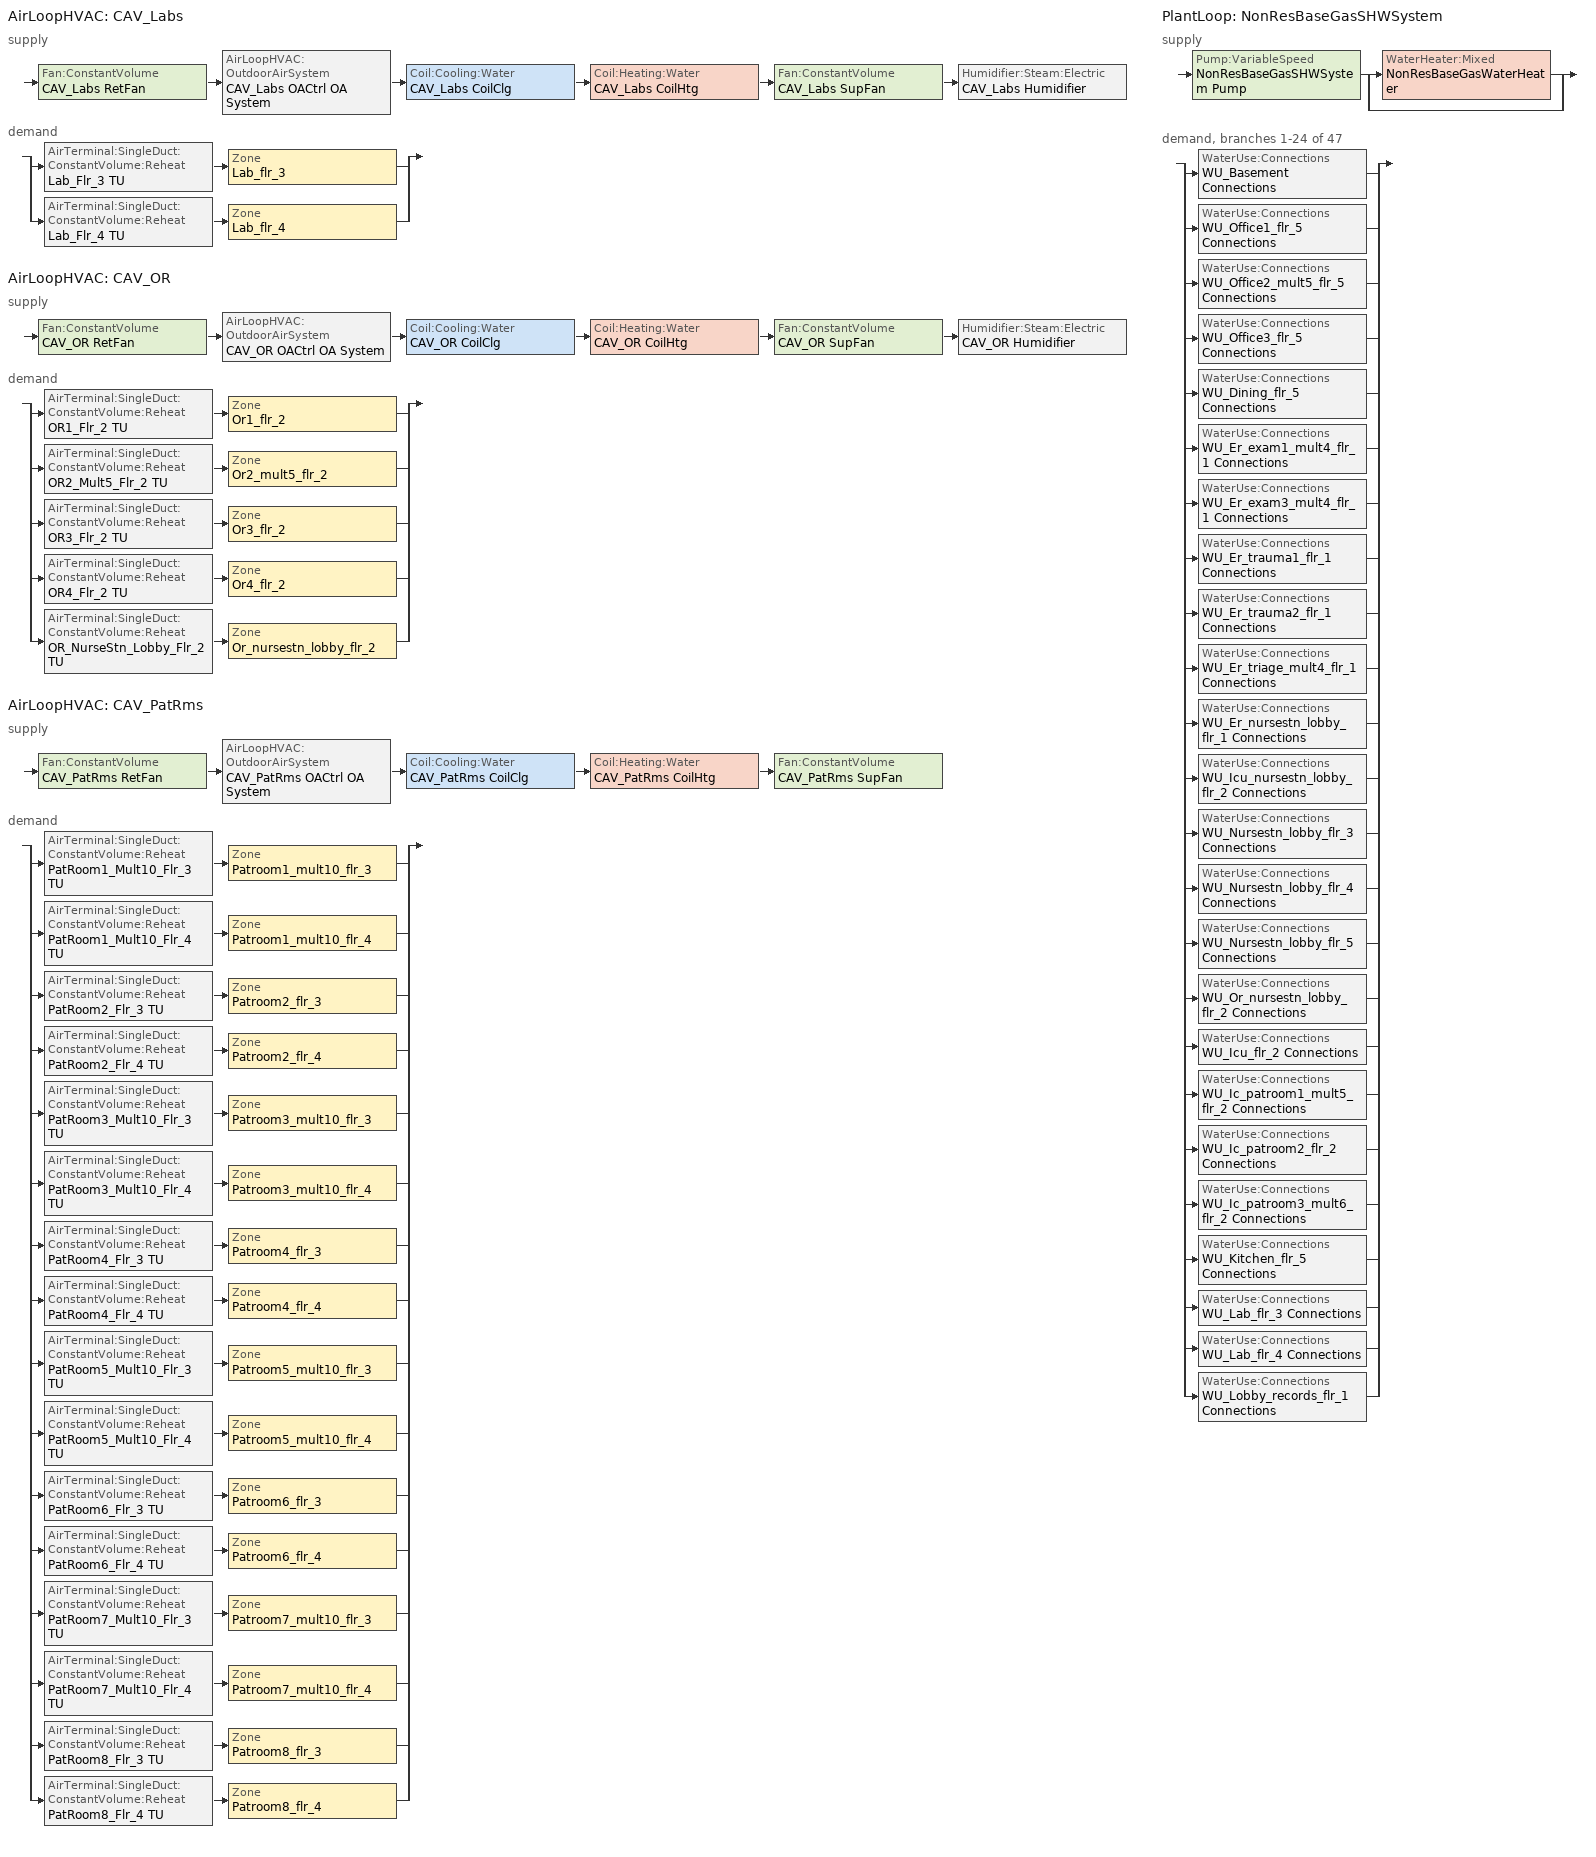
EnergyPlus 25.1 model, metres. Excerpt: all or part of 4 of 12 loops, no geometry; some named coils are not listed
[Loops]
AirLoopHVAC 'CAV_Labs'
 supply: Fan:ConstantVolume 'CAV_Labs RetFan' > AirLoopHVAC:OutdoorAirSystem 'CAV_Labs OACtrl OA System' > Coil:Cooling:Water 'CAV_Labs CoilClg' > Coil:Heating:Water 'CAV_Labs CoilHtg' > Fan:ConstantVolume 'CAV_Labs SupFan' > Humidifier:Steam:Electric 'CAV_Labs Humidifier'
 demand: split
  | AirTerminal:SingleDuct:ConstantVolume:Reheat 'Lab_Flr_3 TU' > Zone 'Lab_flr_3'
  | AirTerminal:SingleDuct:ConstantVolume:Reheat 'Lab_Flr_4 TU' > Zone 'Lab_flr_4'
AirLoopHVAC 'CAV_OR'
 supply: Fan:ConstantVolume 'CAV_OR RetFan' > AirLoopHVAC:OutdoorAirSystem 'CAV_OR OACtrl OA System' > Coil:Cooling:Water 'CAV_OR CoilClg' > Coil:Heating:Water 'CAV_OR CoilHtg' > Fan:ConstantVolume 'CAV_OR SupFan' > Humidifier:Steam:Electric 'CAV_OR Humidifier'
 demand: split
  | AirTerminal:SingleDuct:ConstantVolume:Reheat 'OR1_Flr_2 TU' > Zone 'Or1_flr_2'
  | AirTerminal:SingleDuct:ConstantVolume:Reheat 'OR2_Mult5_Flr_2 TU' > Zone 'Or2_mult5_flr_2'
  | AirTerminal:SingleDuct:ConstantVolume:Reheat 'OR3_Flr_2 TU' > Zone 'Or3_flr_2'
  | AirTerminal:SingleDuct:ConstantVolume:Reheat 'OR4_Flr_2 TU' > Zone 'Or4_flr_2'
  | AirTerminal:SingleDuct:ConstantVolume:Reheat 'OR_NurseStn_Lobby_Flr_2 TU' > Zone 'Or_nursestn_lobby_flr_2'
AirLoopHVAC 'CAV_PatRms'
 supply: Fan:ConstantVolume 'CAV_PatRms RetFan' > AirLoopHVAC:OutdoorAirSystem 'CAV_PatRms OACtrl OA System' > Coil:Cooling:Water 'CAV_PatRms CoilClg' > Coil:Heating:Water 'CAV_PatRms CoilHtg' > Fan:ConstantVolume 'CAV_PatRms SupFan'
 demand: split
  | AirTerminal:SingleDuct:ConstantVolume:Reheat 'PatRoom1_Mult10_Flr_3 TU' > Zone 'Patroom1_mult10_flr_3'
  | AirTerminal:SingleDuct:ConstantVolume:Reheat 'PatRoom1_Mult10_Flr_4 TU' > Zone 'Patroom1_mult10_flr_4'
  | AirTerminal:SingleDuct:ConstantVolume:Reheat 'PatRoom2_Flr_3 TU' > Zone 'Patroom2_flr_3'
  | AirTerminal:SingleDuct:ConstantVolume:Reheat 'PatRoom2_Flr_4 TU' > Zone 'Patroom2_flr_4'
  | AirTerminal:SingleDuct:ConstantVolume:Reheat 'PatRoom3_Mult10_Flr_3 TU' > Zone 'Patroom3_mult10_flr_3'
  | AirTerminal:SingleDuct:ConstantVolume:Reheat 'PatRoom3_Mult10_Flr_4 TU' > Zone 'Patroom3_mult10_flr_4'
  | AirTerminal:SingleDuct:ConstantVolume:Reheat 'PatRoom4_Flr_3 TU' > Zone 'Patroom4_flr_3'
  | AirTerminal:SingleDuct:ConstantVolume:Reheat 'PatRoom4_Flr_4 TU' > Zone 'Patroom4_flr_4'
  | AirTerminal:SingleDuct:ConstantVolume:Reheat 'PatRoom5_Mult10_Flr_3 TU' > Zone 'Patroom5_mult10_flr_3'
  | AirTerminal:SingleDuct:ConstantVolume:Reheat 'PatRoom5_Mult10_Flr_4 TU' > Zone 'Patroom5_mult10_flr_4'
  | AirTerminal:SingleDuct:ConstantVolume:Reheat 'PatRoom6_Flr_3 TU' > Zone 'Patroom6_flr_3'
  | AirTerminal:SingleDuct:ConstantVolume:Reheat 'PatRoom6_Flr_4 TU' > Zone 'Patroom6_flr_4'
  | AirTerminal:SingleDuct:ConstantVolume:Reheat 'PatRoom7_Mult10_Flr_3 TU' > Zone 'Patroom7_mult10_flr_3'
  | AirTerminal:SingleDuct:ConstantVolume:Reheat 'PatRoom7_Mult10_Flr_4 TU' > Zone 'Patroom7_mult10_flr_4'
  | AirTerminal:SingleDuct:ConstantVolume:Reheat 'PatRoom8_Flr_3 TU' > Zone 'Patroom8_flr_3'
  | AirTerminal:SingleDuct:ConstantVolume:Reheat 'PatRoom8_Flr_4 TU' > Zone 'Patroom8_flr_4'
PlantLoop 'NonResBaseGasSHWSystem'
 supply: Pump:VariableSpeed 'NonResBaseGasSHWSystem Pump' > split
  | WaterHeater:Mixed 'NonResBaseGasWaterHeater'
  | bypass
 demand, branches 1-24 of 47: split
  | WaterUse:Connections 'WU_Basement Connections'
  | WaterUse:Connections 'WU_Office1_flr_5 Connections'
  | WaterUse:Connections 'WU_Office2_mult5_flr_5 Connections'
  | WaterUse:Connections 'WU_Office3_flr_5 Connections'
  | WaterUse:Connections 'WU_Dining_flr_5 Connections'
  | WaterUse:Connections 'WU_Er_exam1_mult4_flr_1 Connections'
  | WaterUse:Connections 'WU_Er_exam3_mult4_flr_1 Connections'
  | WaterUse:Connections 'WU_Er_trauma1_flr_1 Connections'
  | WaterUse:Connections 'WU_Er_trauma2_flr_1 Connections'
  | WaterUse:Connections 'WU_Er_triage_mult4_flr_1 Connections'
  | WaterUse:Connections 'WU_Er_nursestn_lobby_flr_1 Connections'
  | WaterUse:Connections 'WU_Icu_nursestn_lobby_flr_2 Connections'
  | WaterUse:Connections 'WU_Nursestn_lobby_flr_3 Connections'
  | WaterUse:Connections 'WU_Nursestn_lobby_flr_4 Connections'
  | WaterUse:Connections 'WU_Nursestn_lobby_flr_5 Connections'
  | WaterUse:Connections 'WU_Or_nursestn_lobby_flr_2 Connections'
  | WaterUse:Connections 'WU_Icu_flr_2 Connections'
  | WaterUse:Connections 'WU_Ic_patroom1_mult5_flr_2 Connections'
  | WaterUse:Connections 'WU_Ic_patroom2_flr_2 Connections'
  | WaterUse:Connections 'WU_Ic_patroom3_mult6_flr_2 Connections'
  | WaterUse:Connections 'WU_Kitchen_flr_5 Connections'
  | WaterUse:Connections 'WU_Lab_flr_3 Connections'
  | WaterUse:Connections 'WU_Lab_flr_4 Connections'
  | WaterUse:Connections 'WU_Lobby_records_flr_1 Connections'
[SizingPeriod:DesignDay] Day of Month=21; Dry-Bulb Temperature Range Modifier Type=DefaultMultipliers; Humidity Condition Type=WetBulb; Barometric Pressure {Pa}=100043; Wind Speed {m/s}=3.5; Rain Indicator=No; Snow Indicator=No; Daylight Saving Time Indicator=No
Name | Month | Day Type | Maximum Dry-Bulb Temperature {C} | Daily Dry-Bulb Temperature Range {deltaC} | Wetbulb or DewPoint at Maximum Dry-Bulb {C} | Wind Direction {deg} | Solar Model Indicator | ASHRAE Clear Sky Optical Depth for Beam Irradiance (taub) | ASHRAE Clear Sky Optical Depth for Diffuse Irradiance (taud) | Sky Clearness
RED BLUFF  October .4% Condns DB=>MCWB | 10 | SummerDesignDay | 34.7 | 14.4 | 17.1 | 150 | ASHRAETau | 0.329 | 2.522
RED BLUFF  September .4% Condns DB=>MCWB | 9 | SummerDesignDay | 40.2 | 16.8 | 18.7 | 150 | ASHRAETau | 0.339 | 2.48
RED BLUFF Ann Htg 99.6% Condns DB | 12 | WinterDesignDay | -0.8 | 0 | -0.8 | 320 | ASHRAEClearSky |  |  | 0
[DesignSpecification:OutdoorAir] Outdoor Air Method=Maximum; Outdoor Air Flow per Person {m3/s-person}=0.00707921; Outdoor Air Flow Air Changes per Hour {1/hr}=0
Name | Outdoor Air Flow per Zone Floor Area {m3/s-m2} | Outdoor Air Flow per Zone {m3/s} | Outdoor Air Schedule
DSOA_Or_nursestn_lobby_flr_2 | 0.0023876 | 0 | HospitalHealth24/7HVACAvail
DSOA_Lab_flr_3; DSOA_Lab_flr_4 | 0.0023876 | 1.34518 | HospitalHealthHVACAvail
DSOA_Or1_flr_2; DSOA_Or2_mult5_flr_2; DSOA_Or3_flr_2; DSOA_Or4_flr_2 | 0.00472441 | 0 | HospitalHealthHVACAvail
DSOA_Patroom1_mult10_flr_3; DSOA_Patroom1_mult10_flr_4; DSOA_Patroom2_flr_3; DSOA_Patroom2_flr_4; DSOA_Patroom3_mult10_flr_3; DSOA_Patroom3_mult10_flr_4; DSOA_Patroom4_flr_3; DSOA_Patroom4_flr_4; DSOA_Patroom5_mult10_flr_3; DSOA_Patroom5_mult10_flr_4; DSOA_Patroom6_flr_3; DSOA_Patroom6_flr_4; DSOA_Patroom7_mult10_flr_3; DSOA_Patroom7_mult10_flr_4; DSOA_Patroom8_flr_3; DSOA_Patroom8_flr_4 | 0.0023876 | 0 | HospitalPatient24/7HVACAvail
[Sizing:Plant]
NonResBaseGasSHWSystem: Loop Type=Heating; Design Loop Exit Temperature {C}=57.2222; Loop Design Temperature Difference {deltaC}=44.4444; Sizing Option=NonCoincident; Zone Timesteps in Averaging Window=1
[Pump:VariableSpeed]
NonResBaseGasSHWSystem Pump: Design Maximum Flow Rate {m3/s}=Autosize; Design Pump Head {Pa}=179352; Design Power Consumption {W}=Autosize; Motor Efficiency=0.9; Fraction of Motor Inefficiencies to Fluid Stream=0; Coefficient 1 of the Part Load Performance Curve=0; Coefficient 2 of the Part Load Performance Curve=1; Coefficient 3 of the Part Load Performance Curve=0; Coefficient 4 of the Part Load Performance Curve=0; Design Minimum Flow Rate {m3/s}=0; Pump Control Type=Continuous; Design Power Sizing Method=PowerPerFlowPerPressure; Design Electric Power per Unit Flow Rate {W/(m3/s)}=348701.1; Design Shaft Power per Unit Flow Rate per Unit Head {W/((m3/s)-Pa)}=1.28205; Design Minimum Flow Rate Fraction=0
[WaterHeater:Mixed]
NonResBaseGasWaterHeater: Tank Volume {m3}=0.54424; Setpoint Temperature Schedule=SHWSystemSetpointTemp135; Deadband Temperature Difference {deltaC}=2; Maximum Temperature Limit {C}=82; Heater Control Type=Cycle; Heater Maximum Capacity {W}=41905; Heater Minimum Capacity {W}=0; Heater Ignition Minimum Flow Rate {m3/s}=0; Heater Ignition Delay {s}=0; Heater Fuel Type=NaturalGas; Heater Thermal Efficiency=0.8; Off Cycle Parasitic Fuel Consumption Rate {W}=0; Off Cycle Parasitic Heat Fraction to Tank=0; On Cycle Parasitic Fuel Consumption Rate {W}=0; On Cycle Parasitic Heat Fraction to Tank=0; Ambient Temperature Indicator=Schedule; Ambient Temperature Schedule=WaterHeaterAmbientTemp; Off Cycle Loss Coefficient to Ambient Temperature {W/K}=12.144; Off Cycle Loss Fraction to Zone=1; On Cycle Loss Coefficient to Ambient Temperature {W/K}=12.144; On Cycle Loss Fraction to Zone=1; Use Side Effectiveness=1; Source Side Effectiveness=1; Use Side Design Flow Rate {m3/s}=autosize; Source Side Design Flow Rate {m3/s}=autosize; Indirect Water Heating Recovery Time {hr}=1.5; Source Side Flow Control Mode=IndirectHeatPrimarySetpoint
[PlantLoop]
NonResBaseGasSHWSystem: Fluid Type=Water; Plant Equipment Operation Scheme=NonResBaseGasSHWSystem Operation Schemes; Maximum Loop Temperature {C}=100; Minimum Loop Temperature {C}=0; Maximum Loop Flow Rate {m3/s}=Autosize; Minimum Loop Flow Rate {m3/s}=0; Plant Loop Volume {m3}=Autocalculate; Load Distribution Scheme=Optimal; Plant Loop Demand Calculation Scheme=SingleSetpoint; Common Pipe Simulation=None; Pressure Simulation Type=None; Loop Circulation Time {minutes}=2
[PlantEquipmentList]
NonResBaseGasSHWSystem Equipment List: NonResBaseGasWaterHeater
[PlantEquipmentOperation:HeatingLoad]
NonResBaseGasSHWSystem Heating Operation Scheme: Load Range 1 Lower Limit {W}=0; Load Range 1 Upper Limit {W}=1000000000; Range 1 Equipment List=NonResBaseGasSHWSystem Equipment List
[PlantEquipmentOperationSchemes]
NonResBaseGasSHWSystem Operation Schemes: Control Scheme 1=NonResBaseGasSHWSystem Heating Operation Scheme; Control Scheme 1 Schedule=Always On Discrete
[SetpointManager:Scheduled]
NonResBaseGasSHWSystem SPM Scheduled: Control Variable=Temperature; Schedule=TargetSHWTemp135; Setpoint Node or NodeList=NonResBaseGasSHWSystem Supply Mixer Outlet Node
[WaterUse:Equipment] Target Temperature Schedule=TargetSHWTemp135
Name | Peak Flow Rate {m3/s} | Flow Rate Fraction Schedule | Zone
WU_Basement | 3.80944e-05 | HospitalOfficeServiceHotWater | Basement
WU_Office1_flr_5 | 7.1002e-07 | HospitalOfficeServiceHotWater | Office1_flr_5
WU_Office2_mult5_flr_5 | 3.54916e-06 | HospitalOfficeServiceHotWater | Office2_mult5_flr_5
WU_Office3_flr_5 | 7.09831e-07 | HospitalOfficeServiceHotWater | Office3_flr_5
WU_Dining_flr_5 | 0.000150437 | HospitalRestaurantServiceHotWater | Dining_flr_5
WU_Er_exam1_mult4_flr_1 | 1.51432e-06 | HospitalHealth24/7ServiceHotWater | Er_exam1_mult4_flr_1
WU_Er_exam3_mult4_flr_1 | 1.51432e-06 | HospitalHealth24/7ServiceHotWater | Er_exam3_mult4_flr_1
WU_Er_trauma1_flr_1 | 3.78579e-07 | HospitalHealth24/7ServiceHotWater | Er_trauma1_flr_1
WU_Er_trauma2_flr_1 | 3.78579e-07 | HospitalHealth24/7ServiceHotWater | Er_trauma2_flr_1
WU_Er_triage_mult4_flr_1 | 1.51432e-06 | HospitalHealth24/7ServiceHotWater | Er_triage_mult4_flr_1
WU_Er_nursestn_lobby_flr_1 | 1.67836e-05 | HospitalHealth24/7ServiceHotWater | Er_nursestn_lobby_flr_1
WU_Icu_nursestn_lobby_flr_2 | 9.08406e-06 | HospitalHealth24/7ServiceHotWater | Icu_nursestn_lobby_flr_2
WU_Nursestn_lobby_flr_3 | 1.23038e-05 | HospitalHealth24/7ServiceHotWater | Nursestn_lobby_flr_3
WU_Nursestn_lobby_flr_4 | 1.23038e-05 | HospitalHealth24/7ServiceHotWater | Nursestn_lobby_flr_4
WU_Nursestn_lobby_flr_5 | 1.41336e-05 | HospitalHealth24/7ServiceHotWater | Nursestn_lobby_flr_5
WU_Or_nursestn_lobby_flr_2 | 1.3755e-05 | HospitalHealth24/7ServiceHotWater | Or_nursestn_lobby_flr_2
WU_Icu_flr_2 | 8.39397e-06 | HospitalHealth24/7ServiceHotWater | Icu_flr_2
WU_Ic_patroom1_mult5_flr_2 | 1.41966e-06 | HospitalHealth24/7ServiceHotWater | Ic_patroom1_mult5_flr_2
WU_Ic_patroom2_flr_2 | 3.78579e-07 | HospitalHealth24/7ServiceHotWater | Ic_patroom2_flr_2
WU_Ic_patroom3_mult6_flr_2 | 1.70359e-06 | HospitalHealth24/7ServiceHotWater | Ic_patroom3_mult6_flr_2
WU_Kitchen_flr_5 | 1.82349e-05 | HospitalKitchenServiceHotWater | Kitchen_flr_5
WU_Lab_flr_3 | 2.69737e-06 | HospitalHealthServiceHotWater | Lab_flr_3
WU_Lab_flr_4 | 2.69737e-06 | HospitalHealthServiceHotWater | Lab_flr_4
WU_Lobby_records_flr_1 | 4.95811e-05 | HospitalHealthServiceHotWater | Lobby_records_flr_1
[WaterUse:Connections] Drain Water Heat Exchanger Type=None; Drain Water Heat Exchanger Destination=Plant
Name | Water Use Equipment 1
WU_Basement Connections | WU_Basement
WU_Office1_flr_5 Connections | WU_Office1_flr_5
WU_Office2_mult5_flr_5 Connections | WU_Office2_mult5_flr_5
WU_Office3_flr_5 Connections | WU_Office3_flr_5
WU_Dining_flr_5 Connections | WU_Dining_flr_5
WU_Er_exam1_mult4_flr_1 Connections | WU_Er_exam1_mult4_flr_1
WU_Er_exam3_mult4_flr_1 Connections | WU_Er_exam3_mult4_flr_1
WU_Er_trauma1_flr_1 Connections | WU_Er_trauma1_flr_1
WU_Er_trauma2_flr_1 Connections | WU_Er_trauma2_flr_1
WU_Er_triage_mult4_flr_1 Connections | WU_Er_triage_mult4_flr_1
WU_Er_nursestn_lobby_flr_1 Connections | WU_Er_nursestn_lobby_flr_1
WU_Icu_nursestn_lobby_flr_2 Connections | WU_Icu_nursestn_lobby_flr_2
WU_Nursestn_lobby_flr_3 Connections | WU_Nursestn_lobby_flr_3
WU_Nursestn_lobby_flr_4 Connections | WU_Nursestn_lobby_flr_4
WU_Nursestn_lobby_flr_5 Connections | WU_Nursestn_lobby_flr_5
WU_Or_nursestn_lobby_flr_2 Connections | WU_Or_nursestn_lobby_flr_2
WU_Icu_flr_2 Connections | WU_Icu_flr_2
WU_Ic_patroom1_mult5_flr_2 Connections | WU_Ic_patroom1_mult5_flr_2
WU_Ic_patroom2_flr_2 Connections | WU_Ic_patroom2_flr_2
WU_Ic_patroom3_mult6_flr_2 Connections | WU_Ic_patroom3_mult6_flr_2
WU_Kitchen_flr_5 Connections | WU_Kitchen_flr_5
WU_Lab_flr_3 Connections | WU_Lab_flr_3
WU_Lab_flr_4 Connections | WU_Lab_flr_4
WU_Lobby_records_flr_1 Connections | WU_Lobby_records_flr_1
[Sizing:Zone] Zone Cooling Design Supply Air Temperature Input Method=TemperatureDifference; Zone Cooling Design Supply Air Temperature {C}=14; Zone Heating Design Supply Air Temperature Input Method=TemperatureDifference; Zone Heating Design Supply Air Temperature {C}=40; Zone Heating Design Supply Air Temperature Difference {deltaC}=13.8889; Zone Cooling Design Supply Air Humidity Ratio {kgWater/kgDryAir}=0.0085; Zone Heating Design Supply Air Humidity Ratio {kgWater/kgDryAir}=0.008; Cooling Design Air Flow Method=DesignDay; Cooling Design Air Flow Rate {m3/s}=0; Cooling Minimum Air Flow per Zone Floor Area {m3/s-m2}=0; Cooling Minimum Air Flow {m3/s}=0; Cooling Minimum Air Flow Fraction=0; Heating Design Air Flow Method=DesignDay; Heating Design Air Flow Rate {m3/s}=0; Heating Maximum Air Flow per Zone Floor Area {m3/s-m2}=0; Heating Maximum Air Flow {m3/s}=0; Account for Dedicated Outdoor Air System=No; Zone Load Sizing Method=Sensible Load Only No Latent Load; Zone Latent Cooling Design Supply Air Humidity Ratio Input Method=HumidityRatioDifference; Zone Cooling Design Supply Air Humidity Ratio Difference {kgWater/kgDryAir}=0.005; Zone Latent Heating Design Supply Air Humidity Ratio Input Method=HumidityRatioDifference; Zone Humidification Design Supply Air Humidity Ratio Difference {kgWater/kgDryAir}=0.005
Name | Zone Cooling Design Supply Air Temperature Difference {deltaC} | Design Specification Outdoor Air Object | Heating Maximum Air Flow Fraction
Lab_Flr_3 | 8.33333 | DSOA_Lab_Flr_3 | 1
Lab_Flr_4 | 8.33333 | DSOA_Lab_Flr_4 | 1
OR1_Flr_2 | 8.33333 | DSOA_OR1_Flr_2 | 0.999793
OR2_Mult5_Flr_2 | 8.33333 | DSOA_OR2_Mult5_Flr_2 | 0.999643
OR3_Flr_2 | 8.33333 | DSOA_OR3_Flr_2 | 0.999643
OR4_Flr_2 | 8.33333 | DSOA_OR4_Flr_2 | 0.999946
OR_NurseStn_Lobby_Flr_2 | 11.1111 | DSOA_OR_NurseStn_Lobby_Flr_2 | 0.999915
PatRoom1_Mult10_Flr_3 | 11.1111 | DSOA_PatRoom1_Mult10_Flr_3 | 0.995261
PatRoom1_Mult10_Flr_4 | 11.1111 | DSOA_PatRoom1_Mult10_Flr_4 | 0.995261
PatRoom2_Flr_3 | 11.1111 | DSOA_PatRoom2_Flr_3 | 0.933333
PatRoom2_Flr_4 | 11.1111 | DSOA_PatRoom2_Flr_4 | 0.933333
PatRoom3_Mult10_Flr_3 | 11.1111 | DSOA_PatRoom3_Mult10_Flr_3 | 0.995098
PatRoom3_Mult10_Flr_4 | 11.1111 | DSOA_PatRoom3_Mult10_Flr_4 | 0.995098
PatRoom4_Flr_3 | 11.1111 | DSOA_PatRoom4_Flr_3 | 0.933333
PatRoom4_Flr_4 | 11.1111 | DSOA_PatRoom4_Flr_4 | 0.933333
PatRoom5_Mult10_Flr_3 | 11.1111 | DSOA_PatRoom5_Mult10_Flr_3 | 0.995261
PatRoom5_Mult10_Flr_4 | 11.1111 | DSOA_PatRoom5_Mult10_Flr_4 | 0.995261
PatRoom6_Flr_3 | 11.1111 | DSOA_PatRoom6_Flr_3 | 0.933333
PatRoom6_Flr_4 | 11.1111 | DSOA_PatRoom6_Flr_4 | 0.933333
PatRoom7_Mult10_Flr_3 | 11.1111 | DSOA_PatRoom7_Mult10_Flr_3 | 0.995098
PatRoom7_Mult10_Flr_4 | 11.1111 | DSOA_PatRoom7_Mult10_Flr_4 | 0.995098
PatRoom8_Flr_3 | 11.1111 | DSOA_PatRoom8_Flr_3 | 0.933333
PatRoom8_Flr_4 | 11.1111 | DSOA_PatRoom8_Flr_4 | 0.933333
[Sizing:System] Type of Load to Size On=Sensible; Design Outdoor Air Flow Rate {m3/s}=Autosize; Central Heating Maximum System Air Flow Ratio=autosize; Preheat Design Temperature {C}=5.68434e-14; Preheat Design Humidity Ratio {kgWater/kgDryAir}=0; Precool Design Temperature {C}=5.68434e-14; Precool Design Humidity Ratio {kgWater/kgDryAir}=0; Central Heating Design Supply Air Temperature {C}=18.3333; Type of Zone Sum to Use=Coincident; 100% Outdoor Air in Cooling=No; 100% Outdoor Air in Heating=No; Central Cooling Design Supply Air Humidity Ratio {kgWater/kgDryAir}=0.0085; Central Heating Design Supply Air Humidity Ratio {kgWater/kgDryAir}=0.008; Cooling Supply Air Flow Rate Method=DesignDay; Cooling Supply Air Flow Rate {m3/s}=0; Cooling Supply Air Flow Rate Per Floor Area {m3/s-m2}=0.00996765; Cooling Fraction of Autosized Cooling Supply Air Flow Rate=1; Cooling Supply Air Flow Rate Per Unit Cooling Capacity {m3/s-W}=3.94755e-05; Heating Supply Air Flow Rate Method=DesignDay; Heating Supply Air Flow Rate {m3/s}=0; Heating Supply Air Flow Rate Per Floor Area {m3/s-m2}=0.00996765; Heating Fraction of Autosized Heating Supply Air Flow Rate=1; Heating Fraction of Autosized Cooling Supply Air Flow Rate=1; Heating Supply Air Flow Rate Per Unit Heating Capacity {m3/s-W}=3.15882e-05; System Outdoor Air Method=ZoneSum; Zone Maximum Outdoor Air Fraction=1; Cooling Design Capacity Method=CoolingDesignCapacity; Cooling Design Capacity {W}=Autosize; Cooling Design Capacity Per Floor Area {W/m2}=234.7; Fraction of Autosized Cooling Design Capacity=1; Heating Design Capacity Method=HeatingDesignCapacity; Heating Design Capacity {W}=Autosize; Heating Design Capacity Per Floor Area {W/m2}=157; Fraction of Autosized Heating Design Capacity=1; Central Cooling Capacity Control Method=OnOff
Name | Central Cooling Design Supply Air Temperature {C}
CAV_Labs | 15.5556
CAV_OR; CAV_PatRms | 12.7778
[AirTerminal:SingleDuct:ConstantVolume:Reheat] Availability Schedule=Always On Discrete; Maximum Air Flow Rate {m3/s}=autosize; Maximum Hot Water or Steam Flow Rate {m3/s}=autosize; Minimum Hot Water or Steam Flow Rate {m3/s}=0; Convergence Tolerance=0.001; Maximum Reheat Air Temperature {C}=35
Name | Reheat Coil
Lab_Flr_3 TU | Lab_Flr_3 RhtCoil
Lab_Flr_4 TU | Lab_Flr_4 RhtCoil
OR1_Flr_2 TU | OR1_Flr_2 RhtCoil
OR2_Mult5_Flr_2 TU | OR2_Mult5_Flr_2 RhtCoil
OR3_Flr_2 TU | OR3_Flr_2 RhtCoil
OR4_Flr_2 TU | OR4_Flr_2 RhtCoil
OR_NurseStn_Lobby_Flr_2 TU | OR_NurseStn_Lobby_Flr_2 RhtCoil
PatRoom1_Mult10_Flr_3 TU | PatRoom1_Mult10_Flr_3 RhtCoil
PatRoom1_Mult10_Flr_4 TU | PatRoom1_Mult10_Flr_4 RhtCoil
PatRoom2_Flr_3 TU | PatRoom2_Flr_3 RhtCoil
PatRoom2_Flr_4 TU | PatRoom2_Flr_4 RhtCoil
PatRoom3_Mult10_Flr_3 TU | PatRoom3_Mult10_Flr_3 RhtCoil
PatRoom3_Mult10_Flr_4 TU | PatRoom3_Mult10_Flr_4 RhtCoil
PatRoom4_Flr_3 TU | PatRoom4_Flr_3 RhtCoil
PatRoom4_Flr_4 TU | PatRoom4_Flr_4 RhtCoil
PatRoom5_Mult10_Flr_3 TU | PatRoom5_Mult10_Flr_3 RhtCoil
PatRoom5_Mult10_Flr_4 TU | PatRoom5_Mult10_Flr_4 RhtCoil
PatRoom6_Flr_3 TU | PatRoom6_Flr_3 RhtCoil
PatRoom6_Flr_4 TU | PatRoom6_Flr_4 RhtCoil
PatRoom7_Mult10_Flr_3 TU | PatRoom7_Mult10_Flr_3 RhtCoil
PatRoom7_Mult10_Flr_4 TU | PatRoom7_Mult10_Flr_4 RhtCoil
PatRoom8_Flr_3 TU | PatRoom8_Flr_3 RhtCoil
PatRoom8_Flr_4 TU | PatRoom8_Flr_4 RhtCoil
[Zone equipment]
Lab_Flr_3: Lab_Flr_3 Thermal Zone PropExhFan, Lab_Flr_3 TU
Lab_Flr_4: Lab_Flr_4 Thermal Zone PropExhFan, Lab_Flr_4 TU
OR1_Flr_2: OR1_Flr_2 TU
OR2_Mult5_Flr_2: OR2_Mult5_Flr_2 TU
OR3_Flr_2: OR3_Flr_2 TU
OR4_Flr_2: OR4_Flr_2 TU
OR_NurseStn_Lobby_Flr_2: OR_NurseStn_Lobby_Flr_2 TU
PatRoom1_Mult10_Flr_3: PatRoom1_Mult10_Flr_3 TU
PatRoom1_Mult10_Flr_4: PatRoom1_Mult10_Flr_4 TU
PatRoom2_Flr_3: PatRoom2_Flr_3 TU
PatRoom2_Flr_4: PatRoom2_Flr_4 TU
PatRoom3_Mult10_Flr_3: PatRoom3_Mult10_Flr_3 TU
PatRoom3_Mult10_Flr_4: PatRoom3_Mult10_Flr_4 TU
PatRoom4_Flr_3: PatRoom4_Flr_3 TU
PatRoom4_Flr_4: PatRoom4_Flr_4 TU
PatRoom5_Mult10_Flr_3: PatRoom5_Mult10_Flr_3 TU
PatRoom5_Mult10_Flr_4: PatRoom5_Mult10_Flr_4 TU
PatRoom6_Flr_3: PatRoom6_Flr_3 TU
PatRoom6_Flr_4: PatRoom6_Flr_4 TU
PatRoom7_Mult10_Flr_3: PatRoom7_Mult10_Flr_3 TU
PatRoom7_Mult10_Flr_4: PatRoom7_Mult10_Flr_4 TU
PatRoom8_Flr_3: PatRoom8_Flr_3 TU
PatRoom8_Flr_4: PatRoom8_Flr_4 TU
[Fan:ConstantVolume] Fan Total Efficiency=0.57; Pressure Rise {Pa}=863.81; Maximum Flow Rate {m3/s}=autosize; Motor Efficiency=0.88; Motor In Airstream Fraction=1
Name | Availability Schedule
CAV_Labs RetFan; CAV_Labs SupFan; CAV_OR RetFan; CAV_OR SupFan | HospitalHealthHVACAvail
CAV_PatRms RetFan; CAV_PatRms SupFan | HospitalHealth24/7HVACAvail
[Fan:ZoneExhaust] Availability Schedule=HospitalHealthHVACAvail; Fan Total Efficiency=0.5549; Maximum Flow Rate {m3/s}=2.07186; Flow Fraction Schedule=LabExhaustVAVAutoSashCtrl; System Availability Manager Coupling Mode=Coupled; Balanced Exhaust Fraction Schedule=Off
Name | Pressure Rise {Pa}
Lab_Flr_3 Thermal Zone PropExhFan | 682.274
Lab_Flr_4 Thermal Zone PropExhFan | 955.184
[Coil:Cooling:Water] Availability Schedule=Always On Discrete; Design Water Flow Rate {m3/s}=autosize; Design Air Flow Rate {m3/s}=autosize; Design Inlet Water Temperature {C}=6.66667; Design Inlet Air Temperature {C}=Autosize; Design Outlet Air Temperature {C}=Autosize; Design Inlet Air Humidity Ratio {kgWater/kgDryAir}=Autosize; Design Outlet Air Humidity Ratio {kgWater/kgDryAir}=Autosize; Type of Analysis=DetailedAnalysis; Heat Exchanger Configuration=CrossFlow
CAV_Labs CoilClg; CAV_OR CoilClg; CAV_PatRms CoilClg
[Coil:Heating:Water] Availability Schedule=Always On Discrete; U-Factor Times Area Value {W/K}=Autosize; Maximum Water Flow Rate {m3/s}=Autosize; Performance Input Method=NominalCapacity; Rated Capacity {W}=Autosize; Rated Inlet Water Temperature {C}=71.1111; Rated Inlet Air Temperature {C}=16.6; Rated Outlet Water Temperature {C}=48.8889; Rated Outlet Air Temperature {C}=32.2; Rated Ratio for Air and Water Convection=0.5
CAV_Labs CoilHtg; CAV_OR CoilHtg; CAV_PatRms CoilHtg
[Humidifier:Steam:Electric] Availability Schedule=Always On Discrete; Rated Capacity {m3/s}=autosize; Rated Power {W}=autosize; Rated Fan Power {W}=0; Standby Power {W}=0
CAV_Labs Humidifier; CAV_OR Humidifier
[HeatExchanger:AirToAir:SensibleAndLatent] Availability Schedule=Always Off Discrete; Nominal Supply Air Flow Rate {m3/s}=autosize; Sensible Effectiveness at 100% Heating Air Flow=0.6; Latent Effectiveness at 100% Heating Air Flow=0; Sensible Effectiveness at 100% Cooling Air Flow=0.6; Latent Effectiveness at 100% Cooling Air Flow=0; Nominal Electric Power {W}=0; Supply Air Outlet Temperature Control=No; Heat Exchanger Type=Plate; Frost Control Type=None; Threshold Temperature {C}=1.7; Economizer Lockout=Yes
Name | Sensible Effectiveness of Heating Air Flow Curve | Sensible Effectiveness of Cooling Air Flow Curve
CAV_OR HtRcvry | CAV_OR HtRcvry_1 | CAV_OR HtRcvry_3
CAV_PatRms HtRcvry | CAV_PatRms HtRcvry_1 | CAV_PatRms HtRcvry_3
[Controller:WaterCoil] Control Variable=Temperature; Actuator Variable=Flow; Controller Convergence Tolerance {deltaC}=0.1; Maximum Actuated Flow {m3/s}=autosize; Minimum Actuated Flow {m3/s}=0
Name | Action
Controller Water Coil 14; Controller Water Coil 13; Controller Water Coil 7; Controller Water Coil 11 | Normal
Controller Water Coil 8; Controller Water Coil 12 | Reverse
[Controller:OutdoorAir] Minimum Outdoor Air Flow Rate {m3/s}=0; Maximum Outdoor Air Flow Rate {m3/s}=Autosize; Economizer Control Type=NoEconomizer; Economizer Control Action Type=ModulateFlow; Economizer Maximum Limit Dry-Bulb Temperature {C}=23.8889; Economizer Maximum Limit Enthalpy {J/kg}=116300; Economizer Minimum Limit Dry-Bulb Temperature {C}=7.22222; Lockout Type=NoLockout; Minimum Limit Type=FixedMinimum; High Humidity Control=No; Control High Indoor Humidity Based on Outdoor Humidity Ratio=Yes; Heat Recovery Bypass Control Type=BypassWhenWithinEconomizerLimits
Name | Minimum Outdoor Air Schedule | Maximum Fraction of Outdoor Air Schedule | Mechanical Ventilation Controller
CAV_Labs OACtrl | HospitalHealthHVACAvail | HospitalHealthHVACAvail | CAV_Labs OACtrl Mech Vent Controller
CAV_OR OACtrl | HospitalHealthHVACAvail | HospitalHealthHVACAvail | CAV_OR OACtrl Mech Vent Controller
CAV_PatRms OACtrl | HospitalPatient24/7HVACAvail | HospitalPatient24/7HVACAvail | CAV_PatRms OACtrl Mech Vent Controller
[Controller:MechanicalVentilation] Demand Controlled Ventilation=No; System Outdoor Air Method=ZoneSum
Name | Availability Schedule | Zone or ZoneList 1 | Design Specification Outdoor Air Object Name 1 | Zone or ZoneList 2 | Design Specification Outdoor Air Object Name 2 | Zone or ZoneList 3 | Design Specification Outdoor Air Object Name 3 | Zone or ZoneList 4 | Design Specification Outdoor Air Object Name 4 | Zone or ZoneList 5 | Design Specification Outdoor Air Object Name 5 | Zone or ZoneList 6 | Design Specification Outdoor Air Object Name 6 | Zone or ZoneList 7 | Design Specification Outdoor Air Object Name 7 | Zone or ZoneList 8 | Design Specification Outdoor Air Object Name 8 | Zone or ZoneList 9 | Design Specification Outdoor Air Object Name 9 | Zone or ZoneList 10 | Design Specification Outdoor Air Object Name 10 | Zone or ZoneList 11 | Design Specification Outdoor Air Object Name 11 | Zone or ZoneList 12 | Design Specification Outdoor Air Object Name 12 | Zone or ZoneList 13 | Design Specification Outdoor Air Object Name 13 | Zone or ZoneList 14 | Design Specification Outdoor Air Object Name 14 | Zone or ZoneList 15 | Design Specification Outdoor Air Object Name 15 | Zone or ZoneList 16 | Design Specification Outdoor Air Object Name 16
CAV_Labs OACtrl Mech Vent Controller | HospitalHealthHVACAvail | Lab_Flr_3 | DSOA_Lab_Flr_3 | Lab_Flr_4 | DSOA_Lab_Flr_4
CAV_OR OACtrl Mech Vent Controller | HospitalHealthHVACAvail | OR1_Flr_2 | DSOA_OR1_Flr_2 | OR2_Mult5_Flr_2 | DSOA_OR2_Mult5_Flr_2 | OR3_Flr_2 | DSOA_OR3_Flr_2 | OR4_Flr_2 | DSOA_OR4_Flr_2 | OR_NurseStn_Lobby_Flr_2 | DSOA_OR_NurseStn_Lobby_Flr_2
CAV_PatRms OACtrl Mech Vent Controller | HospitalPatient24/7HVACAvail | PatRoom1_Mult10_Flr_3 | DSOA_PatRoom1_Mult10_Flr_3 | PatRoom1_Mult10_Flr_4 | DSOA_PatRoom1_Mult10_Flr_4 | PatRoom2_Flr_3 | DSOA_PatRoom2_Flr_3 | PatRoom2_Flr_4 | DSOA_PatRoom2_Flr_4 | PatRoom3_Mult10_Flr_3 | DSOA_PatRoom3_Mult10_Flr_3 | PatRoom3_Mult10_Flr_4 | DSOA_PatRoom3_Mult10_Flr_4 | PatRoom4_Flr_3 | DSOA_PatRoom4_Flr_3 | PatRoom4_Flr_4 | DSOA_PatRoom4_Flr_4 | PatRoom5_Mult10_Flr_3 | DSOA_PatRoom5_Mult10_Flr_3 | PatRoom5_Mult10_Flr_4 | DSOA_PatRoom5_Mult10_Flr_4 | PatRoom6_Flr_3 | DSOA_PatRoom6_Flr_3 | PatRoom6_Flr_4 | DSOA_PatRoom6_Flr_4 | PatRoom7_Mult10_Flr_3 | DSOA_PatRoom7_Mult10_Flr_3 | PatRoom7_Mult10_Flr_4 | DSOA_PatRoom7_Mult10_Flr_4 | PatRoom8_Flr_3 | DSOA_PatRoom8_Flr_3 | PatRoom8_Flr_4 | DSOA_PatRoom8_Flr_4
[AirLoopHVAC] Design Supply Air Flow Rate {m3/s}=autosize
Name | Design Return Air Flow Fraction of Supply Air Flow
CAV_Labs; CAV_PatRms | 0.9
CAV_OR | 1
[SetpointManager:MixedAir] Control Variable=Temperature
Name | Setpoint Node or NodeList
CAV_Labs RetFan Outlet Node OS Default SPM | CAV_Labs RetFan Outlet Node
CAV_Labs OACtrl OA System Mixed Air Node OS Default SPM | CAV_Labs OACtrl OA System Mixed Air Node
CAV_Labs CoilClg Air Outlet Node OS Default SPM | CAV_Labs CoilClg Air Outlet Node
CAV_Labs CoilHtg Air Outlet Node OS Default SPM | CAV_Labs CoilHtg Air Outlet Node
CAV_OR RetFan Outlet Node OS Default SPM | CAV_OR RetFan Outlet Node
CAV_OR HtRcvry OA Stream Outlet Node OS Default SPM | CAV_OR HtRcvry OA Stream Outlet Node
CAV_OR OACtrl OA System Mixed Air Node OS Default SPM | CAV_OR OACtrl OA System Mixed Air Node
CAV_OR CoilClg Air Outlet Node OS Default SPM | CAV_OR CoilClg Air Outlet Node
CAV_PatRms RetFan Outlet Node OS Default SPM | CAV_PatRms RetFan Outlet Node
CAV_PatRms HtRcvry OA Stream Outlet Node OS Default SPM | CAV_PatRms HtRcvry OA Stream Outlet Node
CAV_PatRms OACtrl OA System Mixed Air Node OS Default SPM | CAV_PatRms OACtrl OA System Mixed Air Node
CAV_PatRms CoilClg Air Outlet Node OS Default SPM | CAV_PatRms CoilClg Air Outlet Node
[SetpointManager:Warmest] Control Variable=Temperature; Maximum Setpoint Temperature {C}=18.3333; Strategy=MaximumTemperature
Name | HVAC Air Loop | Minimum Setpoint Temperature {C} | Setpoint Node or NodeList
Setpoint Manager Warmest 7 | CAV_Labs | 15.5556 | CAV_Labs Humidifier Outlet Node
Setpoint Manager Warmest 4 | CAV_OR | 12.7778 | CAV_OR Humidifier Outlet Node
Setpoint Manager Warmest 6 | CAV_PatRms | 12.7778 | CAV_PatRms SupFan Outlet Node
[SetpointManager:MultiZone:Humidity:Minimum]
Name | HVAC Air Loop | Setpoint Node or NodeList
CAV_Labs Humidifier | CAV_Labs | CAV_Labs Humidifier Outlet Node
CAV_OR Humidifier | CAV_OR | CAV_OR Humidifier Outlet Node
[SetpointManager:MultiZone:Humidity:Maximum]
Name | HVAC Air Loop | Setpoint Node or NodeList
CAV_Labs ClgCoil Humidifier | CAV_Labs | CAV_Labs CoilClg Air Outlet Node
CAV_OR ClgCoil Humidifier | CAV_OR | CAV_OR CoilClg Air Outlet Node
[Refrigeration:Condenser:AirCooled] Rated Effective Total Heat Rejection Rate Curve=Refrigeration Condenser Air Cooled HR Curve; Rated Subcooling Temperature Difference {deltaC}=0; Condenser Fan Speed Control Type=TwoSpeed; Rated Fan Power {W}=350; Condenser Refrigerant Operating Charge Inventory {kg}=0; Condensate Receiver Refrigerant Inventory {kg}=0; Condensate Piping Refrigerant Inventory {kg}=0
Air Cooled Refrigeration Condenser_LT; Air Cooled Refrigeration Condenser_MT
[Refrigeration:Compressor] Refrigeration Compressor Power Curve=Refrigeration Compressor Power Curve; Refrigeration Compressor Capacity Curve=Refrigeration Compressor Capacity Curve; Rated Return Gas Temperature {C}=18.3; Mode of Operation=Subcritical
Name | Rated Subcooling {deltaC}
Refrigeration Compressor_Rack1 | 30
Refrigeration Compressor - Rack2 | 35
[Refrigeration:CompressorList]
Name | Refrigeration Compressor 1
LT_Refrigeration System Compressor List | Refrigeration Compressor_Rack1
MT_Refrigeration System Compressor List | Refrigeration Compressor - Rack2
[Refrigeration:System] Minimum Condensing Temperature {C}=21; Suction Temperature Control Type=ConstantSuctionTemperature; Sum UA Suction Piping {W/K}=0; Number of Compressor Stages=1; Intercooler Type=None; Shell-and-Coil Intercooler Effectiveness=0.8
Name | Refrigerated Case or Walkin or CaseAndWalkInList | Refrigeration Condenser | Compressor or CompressorList | Refrigeration System Working Fluid Type
LT_Refrigeration System | LT_Refrigeration System Case and Walkin List | Air Cooled Refrigeration Condenser_LT | LT_Refrigeration System Compressor List | R404a
MT_Refrigeration System | MT_Refrigeration System Case and Walkin List | Air Cooled Refrigeration Condenser_MT | MT_Refrigeration System Compressor List | R507A
[Schedule:Day:Hourly]
OffDay: 0, 0, 0, 0, 0, 0, 0, 0, 0, 0, 0, 0, 0, 0, 0, 0, 0, 0, 0, 0, 0, 0, 0, 0
WaterHeaterAmbientTempDaily: 20, 20, 20, 20, 20, 20, 20, 20, 20, 20, 20, 20, 20, 20, 20, 20, 20, 20, 20, 20, 20, 20, 20, 20
SHWSystemSetpointTemp135Daily; TargetSHWTemp135Daily: 57.2, 57.2, 57.2, 57.2, 57.2, 57.2, 57.2, 57.2, 57.2, 57.2, 57.2, 57.2, 57.2, 57.2, 57.2, 57.2, 57.2, 57.2, 57.2, 57.2, 57.2, 57.2, 57.2, 57.2
HospitalHealthServiceHotWaterWD: 0.01, 0.01, 0.01, 0.01, 0.01, 0.01, 0.01, 0.17, 0.58, 0.66, 0.78, 0.82, 0.71, 0.82, 0.78, 0.74, 0.63, 0.41, 0.18, 0.18, 0.18, 0.1, 0.01, 0.01
HospitalHealthServiceHotWaterSat: 0.01, 0.01, 0.01, 0.01, 0.01, 0.01, 0.01, 0.01, 0.2, 0.28, 0.3, 0.3, 0.24, 0.24, 0.23, 0.23, 0.23, 0.1, 0.01, 0.01, 0.01, 0.01, 0.01, 0.01
HospitalHealthServiceHotWaterSun: 0.01, 0.01, 0.01, 0.01, 0.01, 0.01, 0.01, 0.01, 0.01, 0.01, 0.01, 0.01, 0.01, 0.01, 0.01, 0.01, 0.01, 0.01, 0.01, 0.01, 0.01, 0.01, 0.01, 0.01
HospitalHealthHVACAvailWD: 0, 0, 0, 0, 0, 0, 1, 1, 1, 1, 1, 1, 1, 1, 1, 1, 1, 1, 1, 1, 1, 1, 0, 0
HospitalHealthHVACAvailSat: 0, 0, 0, 0, 0, 0, 1, 1, 1, 1, 1, 1, 1, 1, 1, 1, 1, 1, 1, 0, 0, 0, 0, 0
HospitalHealthHVACAvailSun: 0, 0, 0, 0, 0, 0, 0, 1, 1, 1, 1, 1, 1, 1, 1, 1, 0, 0, 0, 0, 0, 0, 0, 0
HospitalHealth24/7ServiceHotWaterWD: 0.3, 0.3, 0.3, 0.3, 0.3, 0.3, 0.5, 0.58, 0.66, 0.78, 0.82, 0.71, 0.82, 0.78, 0.74, 0.63, 0.41, 0.35, 0.35, 0.35, 0.3, 0.3, 0.3, 0.3
HospitalHealth24/7ServiceHotWaterSat; HospitalHealth24/7ServiceHotWaterSun: 0.3, 0.3, 0.3, 0.3, 0.3, 0.3, 0.3, 0.4, 0.5, 0.6, 0.6, 0.6, 0.6, 0.6, 0.6, 0.6, 0.5, 0.3, 0.3, 0.3, 0.3, 0.3, 0.3, 0.3
HospitalHealth24/7HVACAvailWD; HospitalHealth24/7HVACAvailSat; HospitalHealth24/7HVACAvailSun; HospitalPatient24/7HVACAvailWD; HospitalPatient24/7HVACAvailSat; HospitalPatient24/7HVACAvailSun: 1, 1, 1, 1, 1, 1, 1, 1, 1, 1, 1, 1, 1, 1, 1, 1, 1, 1, 1, 1, 1, 1, 1, 1
HospitalOfficeServiceHotWaterWD: 0.05, 0.05, 0.05, 0.05, 0.05, 0.08, 0.07, 0.19, 0.35, 0.38, 0.39, 0.47, 0.57, 0.54, 0.34, 0.33, 0.44, 0.26, 0.21, 0.15, 0.17, 0.08, 0.05, 0.05
HospitalOfficeServiceHotWaterSat: 0.05, 0.05, 0.05, 0.05, 0.05, 0.08, 0.07, 0.11, 0.15, 0.21, 0.19, 0.23, 0.2, 0.19, 0.15, 0.12, 0.14, 0.07, 0.07, 0.07, 0.07, 0.09, 0.05, 0.05
HospitalOfficeServiceHotWaterSun: 0.04, 0.04, 0.04, 0.04, 0.04, 0.07, 0.04, 0.04, 0.04, 0.04, 0.04, 0.06, 0.06, 0.09, 0.06, 0.04, 0.04, 0.04, 0.04, 0.04, 0.04, 0.07, 0.04, 0.04
HospitalRestaurantServiceHotWaterWD; HospitalKitchenServiceHotWaterWD: 0.2, 0, 0, 0, 0, 0.6, 0.6, 0.6, 0.55, 0.45, 0.4, 0.45, 0.4, 0.35, 0.3, 0.3, 0.3, 0.4, 0.55, 0.6, 0.5, 0.55, 0.45, 0.25
HospitalRestaurantServiceHotWaterSat; HospitalKitchenServiceHotWaterSat: 0.2, 0, 0, 0, 0, 0, 0.5, 0.5, 0.5, 0.5, 0.45, 0.5, 0.5, 0.45, 0.4, 0.4, 0.35, 0.4, 0.55, 0.55, 0.5, 0.55, 0.4, 0.3
HospitalRestaurantServiceHotWaterSun; HospitalKitchenServiceHotWaterSun: 0.25, 0, 0, 0, 0, 0, 0.5, 0.5, 0.5, 0.5, 0.5, 0.5, 0.4, 0.4, 0.3, 0.3, 0.3, 0.4, 0.5, 0.5, 0.4, 0.5, 0.4, 0.2
LabExhaustVAVAutoSashCtrlWD: 0.2, 0.2, 0.2, 0.2, 0.2, 0.2, 0.2, 0.21, 0.22, 0.33, 0.33, 0.26, 0.26, 0.33, 0.33, 0.33, 0.33, 0.33, 0.24, 0.21, 0.21, 0.21, 0.2, 0.2
LabExhaustVAVAutoSashCtrlSat; LabExhaustVAVAutoSashCtrlSun: 0.2, 0.2, 0.2, 0.2, 0.2, 0.2, 0.2, 0.21, 0.21, 0.24, 0.24, 0.24, 0.24, 0.21, 0.21, 0.21, 0.21, 0.21, 0.2, 0.2, 0.2, 0.2, 0.2, 0.2
[Schedule:Week:Daily]
OffWk: OffDay, OffDay, OffDay, OffDay, OffDay, OffDay, OffDay, OffDay, OffDay, OffDay, OffDay, OffDay
WaterHeaterAmbientTempWk: WaterHeaterAmbientTempDaily, WaterHeaterAmbientTempDaily, WaterHeaterAmbientTempDaily, WaterHeaterAmbientTempDaily, WaterHeaterAmbientTempDaily, WaterHeaterAmbientTempDaily, WaterHeaterAmbientTempDaily, WaterHeaterAmbientTempDaily, WaterHeaterAmbientTempDaily, WaterHeaterAmbientTempDaily, WaterHeaterAmbientTempDaily, WaterHeaterAmbientTempDaily
SHWSystemSetpointTemp135Wk: SHWSystemSetpointTemp135Daily, SHWSystemSetpointTemp135Daily, SHWSystemSetpointTemp135Daily, SHWSystemSetpointTemp135Daily, SHWSystemSetpointTemp135Daily, SHWSystemSetpointTemp135Daily, SHWSystemSetpointTemp135Daily, SHWSystemSetpointTemp135Daily, SHWSystemSetpointTemp135Daily, SHWSystemSetpointTemp135Daily, SHWSystemSetpointTemp135Daily, SHWSystemSetpointTemp135Daily
TargetSHWTemp135Wk: TargetSHWTemp135Daily, TargetSHWTemp135Daily, TargetSHWTemp135Daily, TargetSHWTemp135Daily, TargetSHWTemp135Daily, TargetSHWTemp135Daily, TargetSHWTemp135Daily, TargetSHWTemp135Daily, TargetSHWTemp135Daily, TargetSHWTemp135Daily, TargetSHWTemp135Daily, TargetSHWTemp135Daily
HospitalHealth24/7HVACAvailWk: HospitalHealth24/7HVACAvailSun, HospitalHealth24/7HVACAvailWD, HospitalHealth24/7HVACAvailWD, HospitalHealth24/7HVACAvailWD, HospitalHealth24/7HVACAvailWD, HospitalHealth24/7HVACAvailWD, HospitalHealth24/7HVACAvailSat, HospitalHealth24/7HVACAvailSun, HospitalHealth24/7HVACAvailWD, HospitalHealth24/7HVACAvailWD, HospitalHealth24/7HVACAvailSun, HospitalHealth24/7HVACAvailSun
HospitalHealth24/7ServiceHotWaterWk: HospitalHealth24/7ServiceHotWaterSun, HospitalHealth24/7ServiceHotWaterWD, HospitalHealth24/7ServiceHotWaterWD, HospitalHealth24/7ServiceHotWaterWD, HospitalHealth24/7ServiceHotWaterWD, HospitalHealth24/7ServiceHotWaterWD, HospitalHealth24/7ServiceHotWaterSat, HospitalHealth24/7ServiceHotWaterSun, HospitalHealth24/7ServiceHotWaterWD, HospitalHealth24/7ServiceHotWaterWD, HospitalHealth24/7ServiceHotWaterSun, HospitalHealth24/7ServiceHotWaterSun
HospitalHealthHVACAvailWk: HospitalHealthHVACAvailSun, HospitalHealthHVACAvailWD, HospitalHealthHVACAvailWD, HospitalHealthHVACAvailWD, HospitalHealthHVACAvailWD, HospitalHealthHVACAvailWD, HospitalHealthHVACAvailSat, HospitalHealthHVACAvailSun, HospitalHealthHVACAvailWD, HospitalHealthHVACAvailWD, HospitalHealthHVACAvailSun, HospitalHealthHVACAvailSun
HospitalHealthServiceHotWaterWk: HospitalHealthServiceHotWaterSun, HospitalHealthServiceHotWaterWD, HospitalHealthServiceHotWaterWD, HospitalHealthServiceHotWaterWD, HospitalHealthServiceHotWaterWD, HospitalHealthServiceHotWaterWD, HospitalHealthServiceHotWaterSat, HospitalHealthServiceHotWaterSun, HospitalHealthServiceHotWaterWD, HospitalHealthServiceHotWaterWD, HospitalHealthServiceHotWaterSun, HospitalHealthServiceHotWaterSun
HospitalKitchenServiceHotWaterWk: HospitalKitchenServiceHotWaterSun, HospitalKitchenServiceHotWaterWD, HospitalKitchenServiceHotWaterWD, HospitalKitchenServiceHotWaterWD, HospitalKitchenServiceHotWaterWD, HospitalKitchenServiceHotWaterWD, HospitalKitchenServiceHotWaterSat, HospitalKitchenServiceHotWaterSun, HospitalKitchenServiceHotWaterWD, HospitalKitchenServiceHotWaterWD, HospitalKitchenServiceHotWaterSun, HospitalKitchenServiceHotWaterSun
HospitalOfficeServiceHotWaterWk: HospitalOfficeServiceHotWaterSun, HospitalOfficeServiceHotWaterWD, HospitalOfficeServiceHotWaterWD, HospitalOfficeServiceHotWaterWD, HospitalOfficeServiceHotWaterWD, HospitalOfficeServiceHotWaterWD, HospitalOfficeServiceHotWaterSat, HospitalOfficeServiceHotWaterSun, HospitalOfficeServiceHotWaterWD, HospitalOfficeServiceHotWaterWD, HospitalOfficeServiceHotWaterSun, HospitalOfficeServiceHotWaterSun
HospitalPatient24/7HVACAvailWk: HospitalPatient24/7HVACAvailSun, HospitalPatient24/7HVACAvailWD, HospitalPatient24/7HVACAvailWD, HospitalPatient24/7HVACAvailWD, HospitalPatient24/7HVACAvailWD, HospitalPatient24/7HVACAvailWD, HospitalPatient24/7HVACAvailSat, HospitalPatient24/7HVACAvailSun, HospitalPatient24/7HVACAvailWD, HospitalPatient24/7HVACAvailWD, HospitalPatient24/7HVACAvailSun, HospitalPatient24/7HVACAvailSun
HospitalRestaurantServiceHotWaterWk: HospitalRestaurantServiceHotWaterSun, HospitalRestaurantServiceHotWaterWD, HospitalRestaurantServiceHotWaterWD, HospitalRestaurantServiceHotWaterWD, HospitalRestaurantServiceHotWaterWD, HospitalRestaurantServiceHotWaterWD, HospitalRestaurantServiceHotWaterSat, HospitalRestaurantServiceHotWaterSun, HospitalRestaurantServiceHotWaterWD, HospitalRestaurantServiceHotWaterWD, HospitalRestaurantServiceHotWaterSun, HospitalRestaurantServiceHotWaterSun
LabExhaustVAVAutoSashCtrlWk: LabExhaustVAVAutoSashCtrlSun, LabExhaustVAVAutoSashCtrlWD, LabExhaustVAVAutoSashCtrlWD, LabExhaustVAVAutoSashCtrlWD, LabExhaustVAVAutoSashCtrlWD, LabExhaustVAVAutoSashCtrlWD, LabExhaustVAVAutoSashCtrlSat, LabExhaustVAVAutoSashCtrlSun, LabExhaustVAVAutoSashCtrlWD, LabExhaustVAVAutoSashCtrlWD, LabExhaustVAVAutoSashCtrlSun, LabExhaustVAVAutoSashCtrlSun
[Schedule:Year]
Off: OffWk, 1, 1, 12, 31
WaterHeaterAmbientTemp: WaterHeaterAmbientTempWk, 1, 1, 12, 31
SHWSystemSetpointTemp135: SHWSystemSetpointTemp135Wk, 1, 1, 12, 31
TargetSHWTemp135: TargetSHWTemp135Wk, 1, 1, 12, 31
HospitalHealth24/7HVACAvail: HospitalHealth24/7HVACAvailWk, 1, 1, 12, 31
HospitalHealth24/7ServiceHotWater: HospitalHealth24/7ServiceHotWaterWk, 1, 1, 12, 31
HospitalHealthHVACAvail: HospitalHealthHVACAvailWk, 1, 1, 12, 31
HospitalHealthServiceHotWater: HospitalHealthServiceHotWaterWk, 1, 1, 12, 31
HospitalKitchenServiceHotWater: HospitalKitchenServiceHotWaterWk, 1, 1, 12, 31
HospitalOfficeServiceHotWater: HospitalOfficeServiceHotWaterWk, 1, 1, 12, 31
HospitalPatient24/7HVACAvail: HospitalPatient24/7HVACAvailWk, 1, 1, 12, 31
HospitalRestaurantServiceHotWater: HospitalRestaurantServiceHotWaterWk, 1, 1, 12, 31
LabExhaustVAVAutoSashCtrl: LabExhaustVAVAutoSashCtrlWk, 1, 1, 12, 31
[Schedule:Constant]
Name | Hourly Value
Always On Discrete | 1
Always Off Discrete | 0
[Table:IndependentVariable]
HxAirFlowRatio: Linear, Linear, 0, 10, Dimensionless, 0.75, 1
[Table:IndependentVariableList]
effectiveness_IndependentVariableList: HxAirFlowRatio
[Table:Lookup]
CAV_OR HtRcvry_1; CAV_OR HtRcvry_3; CAV_PatRms HtRcvry_1; CAV_PatRms HtRcvry_3: effectiveness_IndependentVariableList, DivisorOnly, 0.6, 0, 10, Dimensionless, 0.65, 0.6
[Curve:Linear]
Refrigeration Condenser Air Cooled HR Curve: Coefficient1 Constant=0; Coefficient2 x=22000; Minimum Value of x=5; Maximum Value of x=22.2
[Curve:Bicubic] Minimum Value of x=-23.3; Maximum Value of x=7.2; Minimum Value of y=10; Maximum Value of y=60; Input Unit Type for X=Temperature; Input Unit Type for Y=Temperature
Name | Coefficient1 Constant | Coefficient2 x | Coefficient3 x**2 | Coefficient4 y | Coefficient5 y**2 | Coefficient6 x*y | Coefficient7 x**3 | Coefficient8 y**3 | Coefficient9 x**2*y | Coefficient10 x*y**2 | Output Unit Type
Refrigeration Compressor Capacity Curve | 83249.9 | 3147.96 | 44.9276 | -1035.51 | 3.74692 | -37.3907 | 0.179897 | -0.0199971 | -0.481641 | 0.0428673 | Capacity
Refrigeration Compressor Power Curve | 4451.46 | -166.108 | -5.35664 | 263.553 | -0.958849 | 8.09252 | -0.0239354 | 0.000633306 | 0.0778798 | -0.0167386 | Power
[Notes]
From counter.inc created by EP-Launch when running groups of files
Output files                          Hospital_T24-Pre-1978-V1_11_Red Bluff
Run description                       T24-Pre-1978-V1: 11: Red Bluff
Parent Run
Run Flag                              True
Weather                               USA_CA_725910_RED-BLUFF-AP_TMY_2000-2020K.epw
Default equipment values. May be overridden by later values.
End of default equipment values.
Case                                            T24-Pre-1978-V1
City                                            Red Bluff
